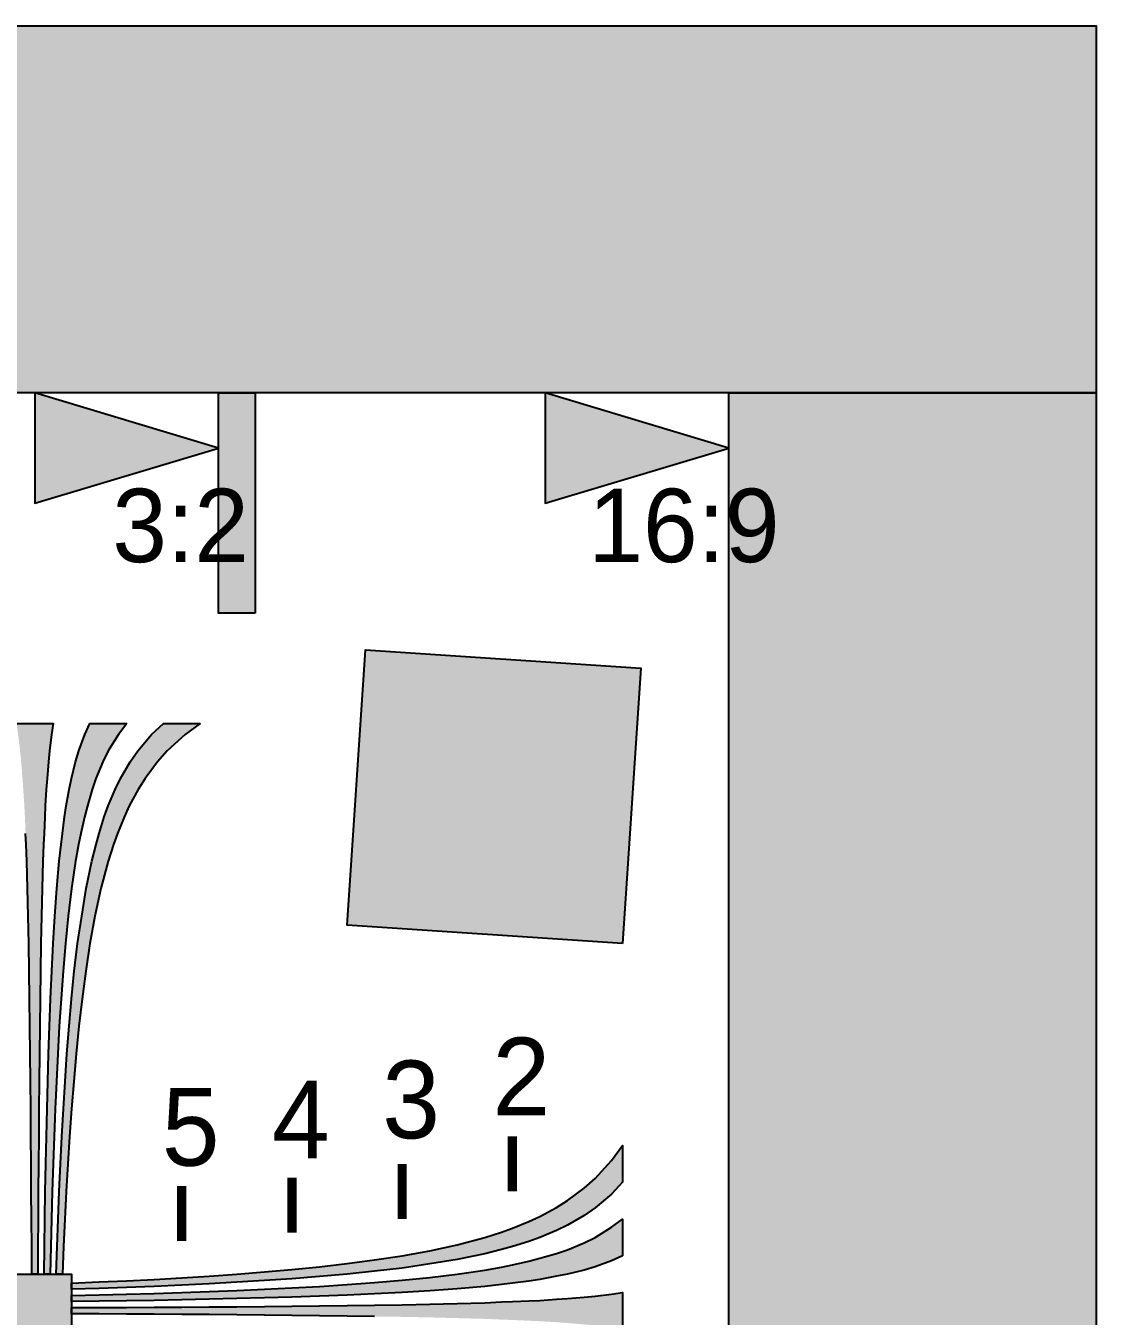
# Model space of a CAD drawing. Header units: millimetres. Extents: x 0 to 297, y 0 to 210.
# Drawn here: x 246 to 297, y 148.5 to 210 of the extents above; entities that cross this region are included whole.
import ezdxf

# ---------------------------------------------------------------- set-up
doc = ezdxf.new("R2010")
doc.units = ezdxf.units.MM
for name, color, linetype in [('FRAME', 7, 'Continuous'), ('GLUE', 1, 'Continuous'), ('LABELS', 7, 'Continuous'), ('PERIPHERY', 7, 'Continuous'), ('SFR', 7, 'Continuous')]:
    doc.layers.add(name, color=color, linetype=linetype)

msp = doc.modelspace()

# ---------------------------------------------------------------- hatches: boundary and pattern name
at = {"layer": 'FRAME', "true_color": 0x000000}
h = msp.add_hatch(color=7, dxfattribs=at)
h.dxf.hatch_style = 1
h.paths.add_polyline_path([(117.942, 210), (297, 210), (297, 192.5), (117.942, 192.5), (117.942, 210)])
h = msp.add_hatch(color=7, dxfattribs=at)
h.dxf.hatch_style = 1
h.paths.add_polyline_path([(246.442, 192.5), (246.442, 187.25), (255.192, 189.875), (246.442, 192.5)])
h = msp.add_hatch(color=7, dxfattribs=at)
h.dxf.hatch_style = 1
h.paths.add_polyline_path([(256.942, 182), (255.192, 182), (255.192, 192.5), (256.942, 192.5), (256.942, 182)])
h = msp.add_hatch(color=7, dxfattribs=at)
h.dxf.hatch_style = 1
h.paths.add_polyline_path([(270.75, 192.5), (270.75, 187.25), (279.5, 189.875), (270.75, 192.5)])
h = msp.add_hatch(color=7, dxfattribs=at)
h.dxf.hatch_style = 1
h.paths.add_polyline_path([(279.5, 192.5), (297, 192.5), (297, 17.5), (279.5, 17.5), (279.5, 192.5)])
at = {"layer": 'PERIPHERY', "true_color": 0x000000}
h = msp.add_hatch(color=7, dxfattribs=at)
h.dxf.hatch_style = 1
h.paths.add_polyline_path([(247.321, 176.75), (247.242, 176.225), (247.146, 175.437), (247.093, 174.912), (247.032, 174.125), (246.988, 173.6), (246.944, 172.812), (246.918, 172.287), (246.883, 171.5), (246.865, 170.975), (246.83, 170.187), (246.795, 168.875), (246.76, 167.562), (246.734, 166.25), (246.717, 164.937), (246.699, 163.625), (246.682, 162.312), (246.664, 161), (246.655, 159.687), (246.637, 158.375), (246.629, 157.062), (246.62, 155.75), (246.612, 154.437), (246.603, 153.125), (246.595, 151.812), (246.594, 150.5), (246.297, 150.5), (246.297, 151.812), (246.289, 153.125), (246.279, 154.437), (246.271, 155.75), (246.262, 157.062), (246.254, 158.375), (246.236, 159.687), (246.227, 161), (246.21, 162.312), (246.192, 163.625), (246.174, 164.938), (246.157, 166.25), (246.13, 167.563), (246.095, 168.875), (246.061, 170.188), (246.026, 170.975), (246.008, 171.5), (245.973, 172.288), (245.947, 172.813), (245.895, 173.6), (245.859, 174.125), (245.798, 174.913), (245.746, 175.438), (245.649, 176.225), (245.571, 176.75), (247.321, 176.75), (247.321, 176.75)])
h = msp.add_hatch(color=7, dxfattribs=at)
h.dxf.hatch_style = 1
h.paths.add_polyline_path([(250.821, 176.75), (250.427, 176.225), (249.946, 175.437), (249.683, 174.912), (249.359, 174.125), (249.175, 173.6), (248.948, 172.812), (248.808, 172.287), (248.633, 171.5), (248.528, 170.975), (248.388, 170.187), (248.196, 168.875), (248.038, 167.562), (247.907, 166.25), (247.793, 164.937), (247.697, 163.625), (247.609, 162.312), (247.539, 161), (247.478, 159.687), (247.417, 158.375), (247.364, 157.062), (247.32, 155.75), (247.277, 154.437), (247.242, 153.125), (247.207, 151.812), (247.172, 150.5), (246.883, 150.5), (246.901, 151.812), (246.927, 153.125), (246.945, 154.437), (246.971, 155.75), (246.997, 157.062), (247.032, 158.375), (247.067, 159.687), (247.102, 161), (247.146, 162.312), (247.198, 163.625), (247.251, 164.938), (247.321, 166.25), (247.4, 167.563), (247.496, 168.875), (247.61, 170.188), (247.697, 170.975), (247.759, 171.5), (247.864, 172.288), (247.943, 172.813), (248.082, 173.6), (248.196, 174.125), (248.389, 174.913), (248.546, 175.438), (248.835, 176.225), (249.071, 176.75), (250.821, 176.75), (250.821, 176.75)])
h = msp.add_hatch(color=7, dxfattribs=at)
h.dxf.hatch_style = 1
h.paths.add_polyline_path([(254.321, 176.75), (253.603, 176.225), (252.746, 175.437), (252.282, 174.912), (251.696, 174.125), (251.363, 173.6), (250.944, 172.812), (250.698, 172.287), (250.384, 171.5), (250.2, 170.975), (249.946, 170.187), (249.596, 168.875), (249.307, 167.562), (249.071, 166.25), (248.87, 164.937), (248.695, 163.625), (248.546, 162.312), (248.415, 161), (248.301, 159.687), (248.196, 158.375), (248.1, 157.062), (248.021, 155.75), (247.942, 154.437), (247.881, 153.125), (247.819, 151.812), (247.758, 150.5), (247.469, 150.5), (247.513, 151.812), (247.557, 153.125), (247.61, 154.437), (247.671, 155.75), (247.732, 157.062), (247.811, 158.375), (247.89, 159.687), (247.977, 161), (248.082, 162.312), (248.196, 163.625), (248.327, 164.938), (248.485, 166.25), (248.678, 167.563), (248.896, 168.875), (249.168, 170.188), (249.36, 170.975), (249.509, 171.5), (249.754, 172.288), (249.946, 172.813), (250.27, 173.6), (250.533, 174.125), (250.987, 174.913), (251.346, 175.438), (252.011, 176.225), (252.571, 176.75), (254.321, 176.75), (254.321, 176.75)])
h = msp.add_hatch(color=7, dxfattribs=at)
h.dxf.hatch_style = 1
h.paths.add_polyline_path([(274.442, 154.876), (273.917, 154.316), (273.13, 153.651), (272.605, 153.293), (271.817, 152.837), (271.292, 152.584), (270.505, 152.251), (269.98, 152.059), (269.192, 151.814), (268.667, 151.665), (267.88, 151.473), (266.567, 151.201), (265.255, 150.983), (263.942, 150.79), (262.63, 150.633), (261.317, 150.501), (260.005, 150.387), (258.692, 150.282), (257.38, 150.195), (256.067, 150.116), (254.755, 150.037), (253.442, 149.976), (252.13, 149.915), (250.817, 149.862), (249.504, 149.819), (248.192, 149.775), (248.192, 150.064), (249.504, 150.125), (250.817, 150.186), (252.13, 150.247), (253.442, 150.326), (254.755, 150.405), (256.067, 150.501), (257.38, 150.606), (258.692, 150.72), (260.005, 150.851), (261.317, 151), (262.63, 151.175), (263.942, 151.376), (265.255, 151.612), (266.567, 151.901), (267.88, 152.251), (268.667, 152.505), (269.192, 152.689), (269.98, 153.004), (270.505, 153.249), (271.292, 153.678), (271.817, 154.002), (272.605, 154.588), (273.13, 155.051), (273.917, 155.909), (274.442, 156.626), (274.442, 154.876)])
h = msp.add_hatch(color=7, dxfattribs=at)
h.dxf.hatch_style = 1
h.paths.add_polyline_path([(274.442, 151.376), (273.917, 151.139), (273.13, 150.851), (272.605, 150.693), (271.817, 150.501), (271.292, 150.396), (270.505, 150.247), (269.98, 150.168), (269.192, 150.063), (268.667, 150.002), (267.88, 149.914), (266.567, 149.801), (265.255, 149.704), (263.942, 149.625), (262.63, 149.555), (261.317, 149.503), (260.005, 149.45), (258.692, 149.407), (257.38, 149.372), (256.067, 149.337), (254.755, 149.301), (253.442, 149.275), (252.13, 149.249), (250.817, 149.231), (249.504, 149.205), (248.192, 149.188), (248.192, 149.477), (249.504, 149.511), (250.817, 149.546), (252.13, 149.581), (253.442, 149.625), (254.755, 149.669), (256.067, 149.721), (257.38, 149.783), (258.692, 149.844), (260.005, 149.914), (261.317, 150.002), (262.63, 150.098), (263.942, 150.212), (265.255, 150.343), (266.567, 150.501), (267.88, 150.693), (268.667, 150.833), (269.192, 150.938), (269.98, 151.113), (270.505, 151.253), (271.292, 151.489), (271.817, 151.664), (272.605, 151.988), (273.13, 152.25), (273.917, 152.732), (274.442, 153.126), (274.442, 151.376)])
h = msp.add_hatch(color=7, dxfattribs=at)
h.dxf.hatch_style = 1
h.paths.add_polyline_path([(248.192, 147), (244.692, 147), (244.692, 150.5), (248.192, 150.5), (248.192, 147)])
h = msp.add_hatch(color=7, dxfattribs=at)
h.dxf.hatch_style = 1
h.paths.add_polyline_path([(274.442, 147.876), (273.917, 147.954), (273.13, 148.051), (272.605, 148.103), (271.817, 148.165), (271.292, 148.208), (270.505, 148.252), (269.98, 148.278), (269.192, 148.313), (268.667, 148.331), (267.88, 148.366), (266.567, 148.401), (265.255, 148.436), (263.942, 148.462), (262.63, 148.48), (261.317, 148.497), (260.005, 148.515), (258.692, 148.532), (257.38, 148.541), (256.067, 148.559), (254.755, 148.567), (253.442, 148.576), (252.13, 148.585), (250.817, 148.593), (249.504, 148.602), (248.192, 148.602), (248.192, 148.9), (249.504, 148.9), (250.817, 148.908), (252.13, 148.917), (253.442, 148.925), (254.755, 148.934), (256.067, 148.943), (257.38, 148.96), (258.692, 148.969), (260.005, 148.987), (261.317, 149.004), (262.63, 149.022), (263.942, 149.04), (265.255, 149.066), (266.567, 149.101), (267.88, 149.136), (268.667, 149.171), (269.192, 149.188), (269.98, 149.223), (270.505, 149.249), (271.292, 149.302), (271.817, 149.337), (272.605, 149.398), (273.13, 149.45), (273.917, 149.547), (274.442, 149.625), (274.442, 147.876)])
at = {"layer": 'SFR', "true_color": 0x000000}
h = msp.add_hatch(color=7, dxfattribs=at)
h.dxf.hatch_style = 1
h.paths.add_polyline_path([(274.442, 166.25), (261.317, 167.125), (262.192, 180.25), (275.317, 179.375), (274.442, 166.25)])

# ---------------------------------------------------------------- linework, layer by layer
at = {"layer": 'FRAME', "color": 250}
for points in [[(117.942, 210), (297, 210), (297, 192.5), (117.942, 192.5), (117.942, 210)], [(246.442, 192.5), (246.442, 187.25), (255.192, 189.875), (246.442, 192.5)], [(256.942, 182), (255.192, 182), (255.192, 192.5), (256.942, 192.5), (256.942, 182)], [(270.75, 192.5), (270.75, 187.25), (279.5, 189.875), (270.75, 192.5)], [(279.5, 192.5), (297, 192.5), (297, 17.5), (279.5, 17.5), (279.5, 192.5)]]:
    msp.add_lwpolyline(points, close=True, dxfattribs=at)
at = {"layer": 'FRAME', "color": 250, "true_color": 0x000000}
for points in [[(117.942, 210), (117.942, 192.5), (297, 192.5)], [(297, 192.5), (297, 210), (117.942, 210)], [(246.442, 192.5), (246.442, 187.25), (255.192, 189.875)], [(256.942, 182), (256.942, 192.5), (255.192, 192.5)], [(255.192, 192.5), (255.192, 182), (256.942, 182)], [(270.75, 192.5), (270.75, 187.25), (279.5, 189.875)], [(279.5, 192.5), (279.5, 17.5), (297, 17.5)], [(297, 17.5), (297, 192.5), (279.5, 192.5)]]:
    msp.add_solid(points, dxfattribs=at)
at = {"layer": 'GLUE', "color": 1, "lineweight": 18}
msp.add_lwpolyline([(0, 0), (297, 0), (297, 210), (0, 210), (0, 0)], dxfattribs=at)
at = {"layer": 'PERIPHERY', "color": 250}
for points in [[(245.571, 176.75), (247.321, 176.75), (247.321, 176.75), (247.321, 176.75), (247.242, 176.225), (247.146, 175.437), (247.093, 174.912), (247.032, 174.125), (246.988, 173.6), (246.944, 172.812), (246.918, 172.287), (246.883, 171.5), (246.865, 170.975), (246.83, 170.187), (246.795, 168.875), (246.76, 167.562), (246.734, 166.25), (246.717, 164.937), (246.699, 163.625), (246.682, 162.312), (246.664, 161), (246.655, 159.687), (246.637, 158.375), (246.629, 157.062), (246.62, 155.75), (246.612, 154.437), (246.603, 153.125), (246.595, 151.812), (246.594, 150.5), (246.297, 150.5), (246.297, 151.812), (246.289, 153.125), (246.279, 154.437), (246.271, 155.75), (246.262, 157.062), (246.254, 158.375), (246.236, 159.687), (246.227, 161), (246.21, 162.312), (246.192, 163.625), (246.174, 164.938), (246.157, 166.25), (246.13, 167.563), (246.095, 168.875), (246.061, 170.188), (246.026, 170.975), (246.008, 171.5)], [(262.63, 148.48), (261.317, 148.497), (260.005, 148.515), (258.692, 148.532), (257.38, 148.541), (256.067, 148.559), (254.755, 148.567), (253.442, 148.576), (252.13, 148.585), (250.817, 148.593), (249.504, 148.602), (248.192, 148.602), (248.192, 148.9), (249.504, 148.9), (250.817, 148.908), (252.13, 148.917), (253.442, 148.925), (254.755, 148.934), (256.067, 148.943), (257.38, 148.96), (258.692, 148.969), (260.005, 148.987), (261.317, 149.004), (262.63, 149.022), (263.942, 149.04), (265.255, 149.066), (266.567, 149.101), (267.88, 149.136), (268.667, 149.171), (269.192, 149.188), (269.98, 149.223), (270.505, 149.249), (271.292, 149.302), (271.817, 149.337), (272.605, 149.398), (273.13, 149.45), (273.917, 149.547), (274.442, 149.625), (274.442, 147.876)]]:
    msp.add_lwpolyline(points, dxfattribs=at)
for points in [[(250.821, 176.75), (250.427, 176.225), (249.946, 175.437), (249.683, 174.912), (249.359, 174.125), (249.175, 173.6), (248.948, 172.812), (248.808, 172.287), (248.633, 171.5), (248.528, 170.975), (248.388, 170.187), (248.196, 168.875), (248.038, 167.562), (247.907, 166.25), (247.793, 164.937), (247.697, 163.625), (247.609, 162.312), (247.539, 161), (247.478, 159.687), (247.417, 158.375), (247.364, 157.062), (247.32, 155.75), (247.277, 154.437), (247.242, 153.125), (247.207, 151.812), (247.172, 150.5), (246.883, 150.5), (246.901, 151.812), (246.927, 153.125), (246.945, 154.437), (246.971, 155.75), (246.997, 157.062), (247.032, 158.375), (247.067, 159.687), (247.102, 161), (247.146, 162.312), (247.198, 163.625), (247.251, 164.938), (247.321, 166.25), (247.4, 167.563), (247.496, 168.875), (247.61, 170.188), (247.697, 170.975), (247.759, 171.5), (247.864, 172.288), (247.943, 172.813), (248.082, 173.6), (248.196, 174.125), (248.389, 174.913), (248.546, 175.438), (248.835, 176.225), (249.071, 176.75), (250.821, 176.75), (250.821, 176.75)], [(254.321, 176.75), (253.603, 176.225), (252.746, 175.437), (252.282, 174.912), (251.696, 174.125), (251.363, 173.6), (250.944, 172.812), (250.698, 172.287), (250.384, 171.5), (250.2, 170.975), (249.946, 170.187), (249.596, 168.875), (249.307, 167.562), (249.071, 166.25), (248.87, 164.937), (248.695, 163.625), (248.546, 162.312), (248.415, 161), (248.301, 159.687), (248.196, 158.375), (248.1, 157.062), (248.021, 155.75), (247.942, 154.437), (247.881, 153.125), (247.819, 151.812), (247.758, 150.5), (247.469, 150.5), (247.513, 151.812), (247.557, 153.125), (247.61, 154.437), (247.671, 155.75), (247.732, 157.062), (247.811, 158.375), (247.89, 159.687), (247.977, 161), (248.082, 162.312), (248.196, 163.625), (248.327, 164.938), (248.485, 166.25), (248.678, 167.563), (248.896, 168.875), (249.168, 170.188), (249.36, 170.975), (249.509, 171.5), (249.754, 172.288), (249.946, 172.813), (250.27, 173.6), (250.533, 174.125), (250.987, 174.913), (251.346, 175.438), (252.011, 176.225), (252.571, 176.75), (254.321, 176.75), (254.321, 176.75)], [(274.442, 154.876), (273.917, 154.316), (273.13, 153.651), (272.605, 153.293), (271.817, 152.837), (271.292, 152.584), (270.505, 152.251), (269.98, 152.059), (269.192, 151.814), (268.667, 151.665), (267.88, 151.473), (266.567, 151.201), (265.255, 150.983), (263.942, 150.79), (262.63, 150.633), (261.317, 150.501), (260.005, 150.387), (258.692, 150.282), (257.38, 150.195), (256.067, 150.116), (254.755, 150.037), (253.442, 149.976), (252.13, 149.915), (250.817, 149.862), (249.504, 149.819), (248.192, 149.775), (248.192, 150.064), (249.504, 150.125), (250.817, 150.186), (252.13, 150.247), (253.442, 150.326), (254.755, 150.405), (256.067, 150.501), (257.38, 150.606), (258.692, 150.72), (260.005, 150.851), (261.317, 151), (262.63, 151.175), (263.942, 151.376), (265.255, 151.612), (266.567, 151.901), (267.88, 152.251), (268.667, 152.505), (269.192, 152.689), (269.98, 153.004), (270.505, 153.249), (271.292, 153.678), (271.817, 154.002), (272.605, 154.588), (273.13, 155.051), (273.917, 155.909), (274.442, 156.626), (274.442, 154.876)], [(274.442, 151.376), (273.917, 151.139), (273.13, 150.851), (272.605, 150.693), (271.817, 150.501), (271.292, 150.396), (270.505, 150.247), (269.98, 150.168), (269.192, 150.063), (268.667, 150.002), (267.88, 149.914), (266.567, 149.801), (265.255, 149.704), (263.942, 149.625), (262.63, 149.555), (261.317, 149.503), (260.005, 149.45), (258.692, 149.407), (257.38, 149.372), (256.067, 149.337), (254.755, 149.301), (253.442, 149.275), (252.13, 149.249), (250.817, 149.231), (249.504, 149.205), (248.192, 149.188), (248.192, 149.477), (249.504, 149.511), (250.817, 149.546), (252.13, 149.581), (253.442, 149.625), (254.755, 149.669), (256.067, 149.721), (257.38, 149.783), (258.692, 149.844), (260.005, 149.914), (261.317, 150.002), (262.63, 150.098), (263.942, 150.212), (265.255, 150.343), (266.567, 150.501), (267.88, 150.693), (268.667, 150.833), (269.192, 150.938), (269.98, 151.113), (270.505, 151.253), (271.292, 151.489), (271.817, 151.664), (272.605, 151.988), (273.13, 152.25), (273.917, 152.732), (274.442, 153.126), (274.442, 151.376)], [(248.192, 147), (244.692, 147), (244.692, 150.5), (248.192, 150.5), (248.192, 147)]]:
    msp.add_lwpolyline(points, close=True, dxfattribs=at)
at = {"layer": 'PERIPHERY', "color": 250, "lineweight": 35, "const_width": 0.437}
for points in [[(269.192, 157.064), (269.192, 154.439)], [(263.942, 155.751), (263.942, 153.126)], [(258.692, 155.095), (258.692, 152.47)], [(253.442, 154.701), (253.442, 152.076)]]:
    msp.add_lwpolyline(points, dxfattribs=at)
at = {"layer": 'PERIPHERY', "color": 250, "true_color": 0x000000}
for points in [[(247.321, 176.75), (247.321, 176.75), (245.571, 176.75)], [(247.321, 176.75), (245.571, 176.75), (245.649, 176.225)], [(247.321, 176.75), (245.649, 176.225), (245.746, 175.438)], [(247.321, 176.75), (245.746, 175.438), (245.798, 174.913)], [(247.321, 176.75), (245.798, 174.913), (245.859, 174.125)], [(247.321, 176.75), (245.859, 174.125), (245.895, 173.6)], [(247.321, 176.75), (245.895, 173.6), (245.947, 172.813)], [(247.321, 176.75), (245.947, 172.813), (245.973, 172.288)], [(247.321, 176.75), (245.973, 172.288), (246.008, 171.5)], [(247.321, 176.75), (246.008, 171.5), (246.026, 170.975)], [(247.321, 176.75), (246.026, 170.975), (246.061, 170.188)], [(247.321, 176.75), (246.061, 170.188), (246.095, 168.875)], [(246.095, 168.875), (247.242, 176.225), (247.321, 176.75)], [(250.821, 176.75), (248.196, 174.125), (248.082, 173.6)], [(248.082, 173.6), (250.427, 176.225), (250.821, 176.75)], [(250.821, 176.75), (248.389, 174.913), (248.196, 174.125)], [(250.821, 176.75), (248.546, 175.438), (248.389, 174.913)], [(250.821, 176.75), (248.835, 176.225), (248.546, 175.438)], [(250.821, 176.75), (249.071, 176.75), (248.835, 176.225)], [(250.821, 176.75), (250.821, 176.75), (249.071, 176.75)], [(254.321, 176.75), (250.987, 174.913), (250.533, 174.125)], [(250.533, 174.125), (253.603, 176.225), (254.321, 176.75)], [(254.321, 176.75), (251.346, 175.438), (250.987, 174.913)], [(254.321, 176.75), (252.011, 176.225), (251.346, 175.438)], [(254.321, 176.75), (252.571, 176.75), (252.011, 176.225)], [(254.321, 176.75), (254.321, 176.75), (252.571, 176.75)], [(246.095, 168.875), (247.146, 175.437), (247.242, 176.225)], [(248.082, 173.6), (249.946, 175.437), (250.427, 176.225)], [(250.533, 174.125), (252.746, 175.437), (253.603, 176.225)], [(246.095, 168.875), (247.093, 174.912), (247.146, 175.437)], [(248.082, 173.6), (249.683, 174.912), (249.946, 175.437)], [(250.533, 174.125), (252.282, 174.912), (252.746, 175.437)], [(246.095, 168.875), (247.032, 174.125), (247.093, 174.912)], [(248.082, 173.6), (249.359, 174.125), (249.683, 174.912)], [(250.533, 174.125), (251.696, 174.125), (252.282, 174.912)], [(246.095, 168.875), (246.988, 173.6), (247.032, 174.125)], [(250.533, 174.125), (248.082, 162.312), (247.977, 161)], [(250.533, 174.125), (247.977, 161), (249.307, 167.562)], [(250.533, 174.125), (248.196, 163.625), (248.082, 162.312)], [(248.082, 173.6), (249.175, 173.6), (249.359, 174.125)], [(250.533, 174.125), (248.327, 164.938), (248.196, 163.625)], [(250.533, 174.125), (248.485, 166.25), (248.327, 164.938)], [(250.533, 174.125), (248.678, 167.563), (248.485, 166.25)], [(250.533, 174.125), (248.896, 168.875), (248.678, 167.563)], [(250.533, 174.125), (249.168, 170.188), (248.896, 168.875)], [(250.533, 174.125), (249.36, 170.975), (249.168, 170.188)], [(250.533, 174.125), (249.307, 167.562), (249.596, 168.875)], [(250.533, 174.125), (249.509, 171.5), (249.36, 170.975)], [(250.533, 174.125), (249.754, 172.288), (249.509, 171.5)], [(250.533, 174.125), (249.596, 168.875), (249.946, 170.187)], [(250.533, 174.125), (249.946, 172.813), (249.754, 172.288)], [(250.533, 174.125), (250.27, 173.6), (249.946, 172.813)], [(250.533, 174.125), (249.946, 170.187), (250.2, 170.975)], [(250.533, 174.125), (250.2, 170.975), (250.384, 171.5)], [(250.533, 174.125), (250.384, 171.5), (250.698, 172.287)], [(250.533, 174.125), (250.698, 172.287), (250.944, 172.812)], [(250.533, 174.125), (250.944, 172.812), (251.363, 173.6)], [(250.533, 174.125), (251.363, 173.6), (251.696, 174.125)], [(246.095, 168.875), (246.944, 172.812), (246.988, 173.6)], [(248.082, 173.6), (246.901, 151.812), (246.883, 150.5)], [(248.082, 173.6), (246.883, 150.5), (247.417, 158.375)], [(248.082, 173.6), (246.927, 153.125), (246.901, 151.812)], [(248.082, 173.6), (246.945, 154.437), (246.927, 153.125)], [(248.082, 173.6), (246.971, 155.75), (246.945, 154.437)], [(248.082, 173.6), (246.997, 157.062), (246.971, 155.75)], [(248.082, 173.6), (247.032, 158.375), (246.997, 157.062)], [(248.082, 173.6), (247.067, 159.687), (247.032, 158.375)], [(248.082, 173.6), (247.102, 161), (247.067, 159.687)], [(248.082, 173.6), (247.146, 162.312), (247.102, 161)], [(248.082, 173.6), (247.198, 163.625), (247.146, 162.312)], [(248.082, 173.6), (247.251, 164.938), (247.198, 163.625)], [(248.082, 173.6), (247.321, 166.25), (247.251, 164.938)], [(248.082, 173.6), (247.4, 167.563), (247.321, 166.25)], [(248.082, 173.6), (247.496, 168.875), (247.4, 167.563)], [(248.082, 173.6), (247.417, 158.375), (247.478, 159.687)], [(248.082, 173.6), (247.478, 159.687), (247.539, 161)], [(248.082, 173.6), (247.61, 170.188), (247.496, 168.875)], [(248.082, 173.6), (247.539, 161), (247.609, 162.312)], [(248.082, 173.6), (247.609, 162.312), (247.697, 163.625)], [(248.082, 173.6), (247.697, 170.975), (247.61, 170.188)], [(248.082, 173.6), (247.759, 171.5), (247.697, 170.975)], [(248.082, 173.6), (247.697, 163.625), (247.793, 164.937)], [(248.082, 173.6), (247.864, 172.288), (247.759, 171.5)], [(248.082, 173.6), (247.793, 164.937), (247.907, 166.25)], [(248.082, 173.6), (247.943, 172.813), (247.864, 172.288)], [(248.082, 173.6), (247.907, 166.25), (248.038, 167.562)], [(248.082, 173.6), (248.038, 167.562), (248.196, 168.875)], [(248.082, 173.6), (248.196, 168.875), (248.388, 170.187)], [(248.082, 173.6), (248.388, 170.187), (248.528, 170.975)], [(248.082, 173.6), (248.528, 170.975), (248.633, 171.5)], [(248.082, 173.6), (248.633, 171.5), (248.808, 172.287)], [(248.082, 173.6), (248.808, 172.287), (248.948, 172.812)], [(248.082, 173.6), (248.948, 172.812), (249.175, 173.6)], [(246.095, 168.875), (246.918, 172.287), (246.944, 172.812)], [(246.095, 168.875), (246.883, 171.5), (246.918, 172.287)], [(246.095, 168.875), (246.865, 170.975), (246.883, 171.5)], [(246.095, 168.875), (246.83, 170.187), (246.865, 170.975)], [(246.095, 168.875), (246.795, 168.875), (246.83, 170.187)], [(246.095, 168.875), (246.13, 167.563), (246.594, 150.5)], [(246.095, 168.875), (246.594, 150.5), (246.595, 151.812)], [(246.095, 168.875), (246.595, 151.812), (246.603, 153.125)], [(246.095, 168.875), (246.603, 153.125), (246.612, 154.437)], [(246.095, 168.875), (246.612, 154.437), (246.62, 155.75)], [(246.095, 168.875), (246.62, 155.75), (246.629, 157.062)], [(246.095, 168.875), (246.629, 157.062), (246.637, 158.375)], [(246.095, 168.875), (246.637, 158.375), (246.655, 159.687)], [(246.095, 168.875), (246.655, 159.687), (246.664, 161)], [(246.095, 168.875), (246.664, 161), (246.682, 162.312)], [(246.095, 168.875), (246.682, 162.312), (246.699, 163.625)], [(246.095, 168.875), (246.699, 163.625), (246.717, 164.937)], [(246.095, 168.875), (246.717, 164.937), (246.734, 166.25)], [(246.095, 168.875), (246.734, 166.25), (246.76, 167.562)], [(246.095, 168.875), (246.76, 167.562), (246.795, 168.875)], [(246.13, 167.563), (246.157, 166.25), (246.594, 150.5)], [(247.977, 161), (249.071, 166.25), (249.307, 167.562)], [(246.157, 166.25), (246.174, 164.938), (246.594, 150.5)], [(247.977, 161), (248.87, 164.937), (249.071, 166.25)], [(246.174, 164.938), (246.192, 163.625), (246.594, 150.5)], [(247.977, 161), (248.695, 163.625), (248.87, 164.937)], [(246.192, 163.625), (246.21, 162.312), (246.594, 150.5)], [(247.977, 161), (248.546, 162.312), (248.695, 163.625)], [(246.21, 162.312), (246.227, 161), (246.594, 150.5)], [(247.977, 161), (248.415, 161), (248.546, 162.312)], [(246.227, 161), (246.236, 159.687), (246.254, 158.375)], [(246.227, 161), (246.254, 158.375), (246.594, 150.5)], [(247.977, 161), (247.513, 151.812), (247.469, 150.5)], [(247.977, 161), (247.469, 150.5), (247.758, 150.5)], [(247.977, 161), (247.557, 153.125), (247.513, 151.812)], [(247.977, 161), (247.61, 154.437), (247.557, 153.125)], [(247.977, 161), (247.671, 155.75), (247.61, 154.437)], [(247.977, 161), (247.732, 157.062), (247.671, 155.75)], [(247.977, 161), (247.811, 158.375), (247.732, 157.062)], [(247.977, 161), (247.758, 150.5), (247.819, 151.812)], [(247.977, 161), (247.89, 159.687), (247.811, 158.375)], [(247.977, 161), (247.819, 151.812), (247.881, 153.125)], [(247.977, 161), (247.881, 153.125), (247.942, 154.437)], [(247.977, 161), (247.942, 154.437), (248.021, 155.75)], [(247.977, 161), (248.021, 155.75), (248.1, 157.062)], [(247.977, 161), (248.1, 157.062), (248.196, 158.375)], [(247.977, 161), (248.196, 158.375), (248.301, 159.687)], [(247.977, 161), (248.301, 159.687), (248.415, 161)], [(246.254, 158.375), (246.262, 157.062), (246.271, 155.75)], [(246.254, 158.375), (246.271, 155.75), (246.289, 153.125)], [(246.254, 158.375), (246.289, 153.125), (246.594, 150.5)], [(246.883, 150.5), (247.364, 157.062), (247.417, 158.375)], [(246.883, 150.5), (247.32, 155.75), (247.364, 157.062)], [(274.442, 154.876), (274.442, 156.626), (273.917, 155.909)], [(246.271, 155.75), (246.279, 154.437), (246.289, 153.125)], [(246.883, 150.5), (247.277, 154.437), (247.32, 155.75)], [(274.442, 154.876), (273.917, 155.909), (273.13, 155.051)], [(274.442, 154.876), (273.13, 155.051), (272.605, 154.588)], [(246.883, 150.5), (247.242, 153.125), (247.277, 154.437)], [(274.442, 154.876), (269.98, 153.004), (265.255, 150.983)], [(274.442, 154.876), (265.255, 150.983), (266.567, 151.201)], [(274.442, 154.876), (266.567, 151.201), (267.88, 151.473)], [(274.442, 154.876), (267.88, 151.473), (268.667, 151.665)], [(274.442, 154.876), (268.667, 151.665), (269.192, 151.814)], [(274.442, 154.876), (269.192, 151.814), (269.98, 152.059)], [(274.442, 154.876), (270.505, 153.249), (269.98, 153.004)], [(274.442, 154.876), (269.98, 152.059), (270.505, 152.251)], [(274.442, 154.876), (271.292, 153.678), (270.505, 153.249)], [(274.442, 154.876), (270.505, 152.251), (271.292, 152.584)], [(274.442, 154.876), (271.817, 154.002), (271.292, 153.678)], [(274.442, 154.876), (271.292, 152.584), (271.817, 152.837)], [(274.442, 154.876), (272.605, 154.588), (271.817, 154.002)], [(274.442, 154.876), (271.817, 152.837), (272.605, 153.293)], [(274.442, 154.876), (272.605, 153.293), (273.13, 153.651)], [(273.13, 153.651), (273.917, 154.316), (274.442, 154.876)], [(246.289, 153.125), (246.297, 151.812), (246.594, 150.5)], [(246.883, 150.5), (247.207, 151.812), (247.242, 153.125)], [(269.192, 152.689), (268.667, 152.505), (263.942, 150.79)], [(269.192, 152.689), (263.942, 150.79), (265.255, 150.983)], [(269.98, 153.004), (269.192, 152.689), (265.255, 150.983)], [(274.442, 151.376), (273.917, 152.732), (273.13, 152.25)], [(274.442, 151.376), (274.442, 153.126), (273.917, 152.732)], [(267.88, 152.251), (266.567, 151.901), (262.63, 150.633)], [(267.88, 152.251), (262.63, 150.633), (263.942, 150.79)], [(268.667, 152.505), (267.88, 152.251), (263.942, 150.79)], [(274.442, 151.376), (272.605, 151.988), (271.817, 151.664)], [(274.442, 151.376), (273.13, 152.25), (272.605, 151.988)], [(246.297, 151.812), (246.297, 150.5), (246.594, 150.5)], [(246.883, 150.5), (247.172, 150.5), (247.207, 151.812)], [(263.942, 151.376), (262.63, 151.175), (256.067, 150.116)], [(263.942, 151.376), (256.067, 150.116), (257.38, 150.195)], [(274.442, 151.376), (265.255, 150.343), (257.38, 149.372)], [(274.442, 151.376), (257.38, 149.372), (258.692, 149.407)], [(263.942, 151.376), (257.38, 150.195), (258.692, 150.282)], [(265.255, 151.612), (263.942, 151.376), (258.692, 150.282)], [(265.255, 151.612), (258.692, 150.282), (260.005, 150.387)], [(274.442, 151.376), (258.692, 149.407), (260.005, 149.45)], [(266.567, 151.901), (265.255, 151.612), (260.005, 150.387)], [(266.567, 151.901), (260.005, 150.387), (261.317, 150.501)], [(274.442, 151.376), (260.005, 149.45), (261.317, 149.503)], [(266.567, 151.901), (261.317, 150.501), (262.63, 150.633)], [(274.442, 151.376), (261.317, 149.503), (262.63, 149.555)], [(274.442, 151.376), (262.63, 149.555), (263.942, 149.625)], [(274.442, 151.376), (263.942, 149.625), (265.255, 149.704)], [(274.442, 151.376), (266.567, 150.501), (265.255, 150.343)], [(274.442, 151.376), (265.255, 149.704), (266.567, 149.801)], [(274.442, 151.376), (267.88, 150.693), (266.567, 150.501)], [(274.442, 151.376), (266.567, 149.801), (267.88, 149.914)], [(274.442, 151.376), (268.667, 150.833), (267.88, 150.693)], [(274.442, 151.376), (267.88, 149.914), (268.667, 150.002)], [(274.442, 151.376), (269.192, 150.938), (268.667, 150.833)], [(274.442, 151.376), (268.667, 150.002), (269.192, 150.063)], [(274.442, 151.376), (269.98, 151.113), (269.192, 150.938)], [(274.442, 151.376), (269.192, 150.063), (269.98, 150.168)], [(274.442, 151.376), (270.505, 151.253), (269.98, 151.113)], [(274.442, 151.376), (269.98, 150.168), (270.505, 150.247)], [(274.442, 151.376), (271.292, 151.489), (270.505, 151.253)], [(274.442, 151.376), (270.505, 150.247), (271.292, 150.396)], [(274.442, 151.376), (271.817, 151.664), (271.292, 151.489)], [(274.442, 151.376), (271.292, 150.396), (271.817, 150.501)], [(274.442, 151.376), (271.817, 150.501), (272.605, 150.693)], [(274.442, 151.376), (272.605, 150.693), (273.13, 150.851)], [(273.13, 150.851), (273.917, 151.139), (274.442, 151.376)], [(258.692, 150.72), (257.38, 150.606), (248.192, 149.775)], [(258.692, 150.72), (248.192, 149.775), (249.504, 149.819)], [(258.692, 150.72), (249.504, 149.819), (250.817, 149.862)], [(260.005, 150.851), (258.692, 150.72), (250.817, 149.862)], [(260.005, 150.851), (250.817, 149.862), (252.13, 149.915)], [(261.317, 151), (260.005, 150.851), (252.13, 149.915)], [(261.317, 151), (252.13, 149.915), (253.442, 149.976)], [(261.317, 151), (253.442, 149.976), (254.755, 150.037)], [(262.63, 151.175), (261.317, 151), (254.755, 150.037)], [(262.63, 151.175), (254.755, 150.037), (256.067, 150.116)], [(248.192, 147), (248.192, 150.5), (244.692, 150.5)], [(244.692, 150.5), (244.692, 147), (248.192, 147)], [(257.38, 150.606), (256.067, 150.501), (248.192, 149.775)], [(256.067, 150.501), (254.755, 150.405), (248.192, 149.775)], [(254.755, 150.405), (252.13, 150.247), (248.192, 149.775)], [(252.13, 150.247), (250.817, 150.186), (248.192, 149.775)], [(250.817, 150.186), (249.504, 150.125), (248.192, 150.064)], [(250.817, 150.186), (248.192, 150.064), (248.192, 149.775)], [(262.63, 150.098), (261.317, 150.002), (250.817, 149.231)], [(262.63, 150.098), (250.817, 149.231), (252.13, 149.249)], [(254.755, 150.405), (253.442, 150.326), (252.13, 150.247)], [(262.63, 150.098), (252.13, 149.249), (253.442, 149.275)], [(263.942, 150.212), (262.63, 150.098), (253.442, 149.275)], [(263.942, 150.212), (253.442, 149.275), (254.755, 149.301)], [(263.942, 150.212), (254.755, 149.301), (256.067, 149.337)], [(265.255, 150.343), (263.942, 150.212), (256.067, 149.337)], [(265.255, 150.343), (256.067, 149.337), (257.38, 149.372)], [(260.005, 149.914), (258.692, 149.844), (248.192, 149.188)], [(260.005, 149.914), (248.192, 149.188), (249.504, 149.205)], [(258.692, 149.844), (256.067, 149.721), (248.192, 149.188)], [(256.067, 149.721), (254.755, 149.669), (248.192, 149.188)], [(254.755, 149.669), (253.442, 149.625), (248.192, 149.188)], [(253.442, 149.625), (252.13, 149.581), (248.192, 149.188)], [(252.13, 149.581), (250.817, 149.546), (248.192, 149.188)], [(250.817, 149.546), (249.504, 149.511), (248.192, 149.188)], [(249.504, 149.511), (248.192, 149.477), (248.192, 149.188)], [(261.317, 150.002), (260.005, 149.914), (249.504, 149.205)], [(261.317, 150.002), (249.504, 149.205), (250.817, 149.231)], [(258.692, 149.844), (257.38, 149.783), (256.067, 149.721)], [(274.442, 147.876), (273.917, 149.547), (273.13, 149.45)], [(274.442, 147.876), (274.442, 149.625), (273.917, 149.547)], [(266.567, 149.101), (265.255, 149.066), (248.192, 148.602)], [(266.567, 149.101), (248.192, 148.602), (249.504, 148.602)], [(265.255, 149.066), (263.942, 149.04), (248.192, 148.602)], [(263.942, 149.04), (262.63, 149.022), (248.192, 148.602)], [(262.63, 149.022), (261.317, 149.004), (248.192, 148.602)], [(261.317, 149.004), (260.005, 148.987), (248.192, 148.602)], [(260.005, 148.987), (258.692, 148.969), (248.192, 148.602)], [(258.692, 148.969), (256.067, 148.943), (248.192, 148.602)], [(256.067, 148.943), (253.442, 148.925), (248.192, 148.602)], [(253.442, 148.925), (250.817, 148.908), (248.192, 148.602)], [(250.817, 148.908), (249.504, 148.9), (248.192, 148.602)], [(249.504, 148.9), (248.192, 148.9), (248.192, 148.602)], [(266.567, 149.101), (249.504, 148.602), (250.817, 148.593)], [(266.567, 149.101), (250.817, 148.593), (252.13, 148.585)], [(253.442, 148.925), (252.13, 148.917), (250.817, 148.908)], [(266.567, 149.101), (252.13, 148.585), (253.442, 148.576)], [(266.567, 149.101), (253.442, 148.576), (254.755, 148.567)], [(256.067, 148.943), (254.755, 148.934), (253.442, 148.925)], [(266.567, 149.101), (254.755, 148.567), (256.067, 148.559)], [(266.567, 149.101), (256.067, 148.559), (257.38, 148.541)], [(258.692, 148.969), (257.38, 148.96), (256.067, 148.943)], [(266.567, 149.101), (257.38, 148.541), (258.692, 148.532)], [(266.567, 149.101), (258.692, 148.532), (260.005, 148.515)], [(266.567, 149.101), (260.005, 148.515), (261.317, 148.497)], [(266.567, 149.101), (261.317, 148.497), (262.63, 148.48)], [(266.567, 149.101), (262.63, 148.48), (263.942, 148.462)], [(266.567, 149.101), (263.942, 148.462), (265.255, 148.436)], [(266.567, 149.101), (265.255, 148.436), (266.567, 148.401)], [(274.442, 147.876), (267.88, 149.136), (266.567, 149.101)], [(266.567, 149.101), (266.567, 148.401), (267.88, 148.366)], [(266.567, 149.101), (267.88, 148.366), (268.667, 148.331)], [(266.567, 149.101), (268.667, 148.331), (269.192, 148.313)], [(266.567, 149.101), (269.192, 148.313), (269.98, 148.278)], [(266.567, 149.101), (269.98, 148.278), (270.505, 148.252)], [(266.567, 149.101), (270.505, 148.252), (271.292, 148.208)], [(266.567, 149.101), (271.292, 148.208), (271.817, 148.165)], [(266.567, 149.101), (271.817, 148.165), (272.605, 148.103)], [(266.567, 149.101), (272.605, 148.103), (273.13, 148.051)], [(266.567, 149.101), (273.13, 148.051), (273.917, 147.954)], [(266.567, 149.101), (273.917, 147.954), (274.442, 147.876)], [(274.442, 147.876), (268.667, 149.171), (267.88, 149.136)], [(274.442, 147.876), (269.192, 149.188), (268.667, 149.171)], [(274.442, 147.876), (269.98, 149.223), (269.192, 149.188)], [(274.442, 147.876), (270.505, 149.249), (269.98, 149.223)], [(274.442, 147.876), (271.292, 149.302), (270.505, 149.249)], [(274.442, 147.876), (271.817, 149.337), (271.292, 149.302)], [(274.442, 147.876), (272.605, 149.398), (271.817, 149.337)], [(274.442, 147.876), (273.13, 149.45), (272.605, 149.398)]]:
    msp.add_solid(points, dxfattribs=at)
at = {"layer": 'SFR', "color": 250}
msp.add_lwpolyline([(274.442, 166.25), (261.317, 167.125), (262.192, 180.25), (275.317, 179.375), (274.442, 166.25)], close=True, dxfattribs=at)
at = {"layer": 'SFR', "color": 250, "true_color": 0x000000}
for points in [[(262.192, 180.25), (261.317, 167.125), (274.442, 166.25)], [(274.442, 166.25), (275.317, 179.375), (262.192, 180.25)]]:
    msp.add_solid(points, dxfattribs=at)

# ---------------------------------------------------------------- texts
at = {"layer": 'LABELS', "color": 250}
for s, height, p in [('3:2', 3.5, (250.136, 184.435)), ('16:9', 3.5, (272.81, 184.435)), ('2', 3.704, (268.242, 158.066)), ('3', 3.704, (262.992, 156.972)), ('5', 3.704, (252.492, 155.666)), ('4', 3.704, (257.742, 156.02))]:
    msp.add_text(s, height=height, dxfattribs=at).set_placement(p)

doc.saveas('drawing.dxf')
